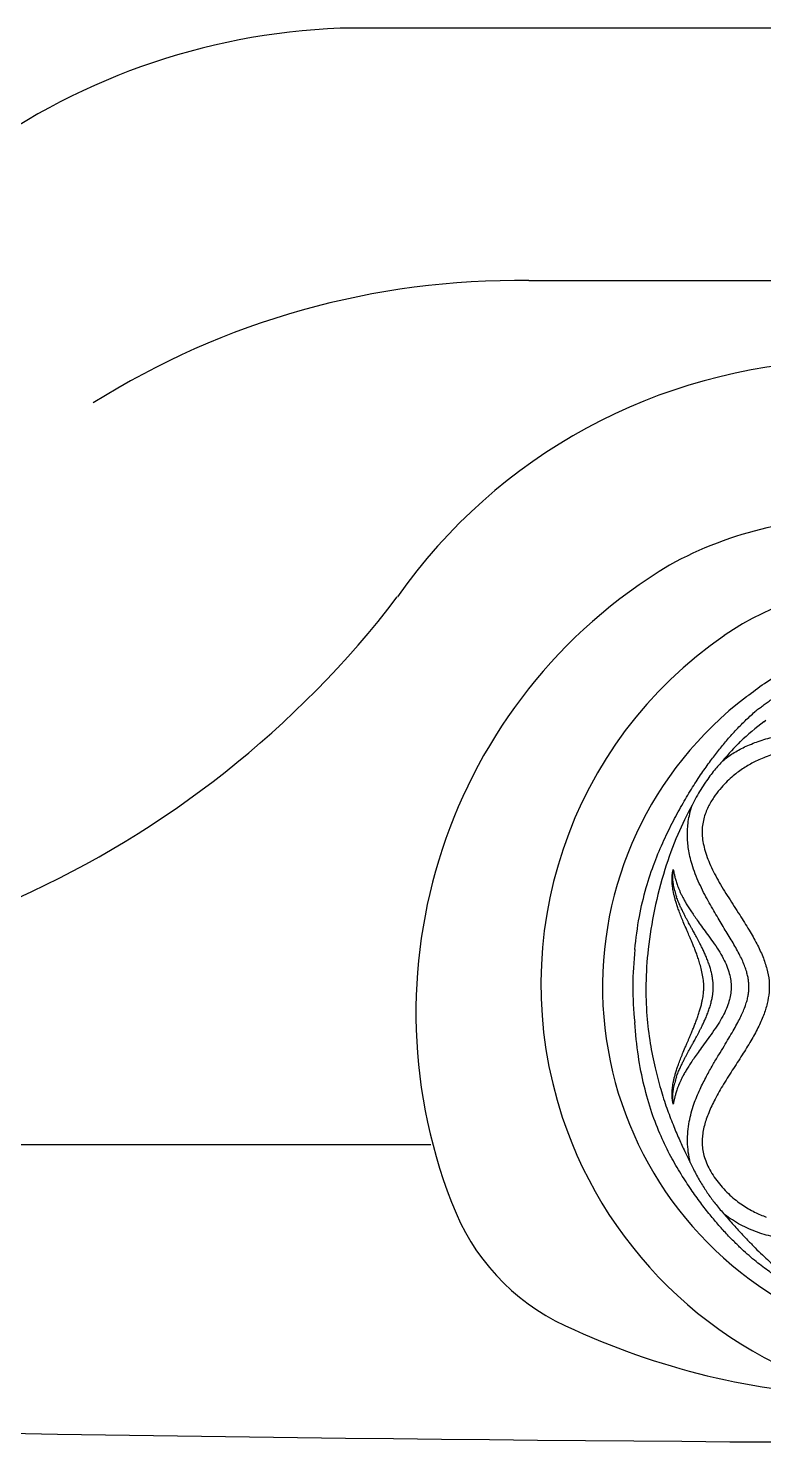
# Model space of a CAD drawing. Extents: x 649 to 723, y 631 to 778.
# Drawn here: x 675.62 to 681.58, y 647.71 to 659.19 of the extents above; entities that cross this region are included whole.
import ezdxf

# ---------------------------------------------------------------- set-up
doc = ezdxf.new("R2010")
doc.units = 0
doc.header["$MEASUREMENT"] = 0
doc.layers.add('1', color=4, linetype='Continuous')

# ---------------------------------------------------------------- blocks, each defined once
blk = doc.blocks.new('main_control')
at = {"color": 4, "linetype": 'Continuous'}
blk.add_arc((8.171, 15.693), 2.952, 127.2, 238.6532, dxfattribs=at)
at = {"color": 3, "linetype": 'Continuous'}
for centre, radius, start, end in [((7.492, 16.716), 1.728, 128.8908, 129.7699), ((6.933, 17.371), 0.73, 127.8492, 130.9543), ((8.171, 15.693), 2.706, 127.4319, 132.6834), ((8.133, 15.903), 2.529, 135.2831, 140.05), ((6.622, 16.674), 0.842, 193.9256, 197.3449), ((8.171, 15.693), 2.706, 173.5754, 186.1241), ((6.622, 14.711), 0.842, 162.652, 166.0817)]:
    blk.add_arc(centre, radius, start, end, dxfattribs=at)
at = {"color": 4, "linetype": 'Continuous'}
blk.add_open_spline([(6.407, 18.061), (6.453, 18.098), (6.608, 18.211), (6.87, 18.339), (7.187, 18.422), (7.429, 18.445), (7.622, 18.44), (7.814, 18.42), (8.052, 18.373), (8.333, 18.304), (8.616, 18.243), (8.901, 18.19), (9.283, 18.131), (9.763, 18.075), (10.341, 18.032), (10.921, 18.018), (11.5, 18.032), (12.079, 18.075), (12.559, 18.131), (12.941, 18.19), (13.226, 18.243), (13.509, 18.304), (13.79, 18.373), (14.028, 18.42), (14.22, 18.44), (14.413, 18.445), (14.655, 18.422), (14.972, 18.339), (15.234, 18.211), (15.389, 18.098), (15.435, 18.061)], degree=3, knots=[0, 0, 0, 0, 0.178027, 0.574338, 0.866146, 1.156033, 1.30086, 1.445718, 1.73541, 2.02509, 2.314758, 2.604515, 2.89439, 3.474275, 4.05394, 4.633339, 5.212738, 5.792404, 6.372289, 6.662164, 6.951921, 7.241589, 7.531269, 7.820961, 7.965819, 8.110646, 8.400533, 8.692341, 9.088652, 9.266679, 9.266679, 9.266679, 9.266679], dxfattribs=at)
at = {"color": 3, "linetype": 'Continuous'}
for points, knots in [([(6.485, 17.948), (6.495, 17.955), (6.514, 17.97), (6.546, 17.993), (6.58, 18.017), (6.618, 18.042), (6.66, 18.068), (6.707, 18.095), (6.758, 18.123), (6.795, 18.141), (6.814, 18.15)], [0, 0, 0, 0, 0.0360835, 0.0747551, 0.1164788, 0.1617133, 0.2109187, 0.2645558, 0.3230807, 0.3869779, 0.3869779, 0.3869779, 0.3869779]), ([(5.482, 15.995), (5.49, 16.085), (5.512, 16.254), (5.568, 16.491), (5.637, 16.697), (5.713, 16.877), (5.791, 17.036), (5.869, 17.179), (5.946, 17.308), (6.021, 17.422), (6.091, 17.521), (6.158, 17.608), (6.225, 17.69), (6.296, 17.771), (6.373, 17.849), (6.427, 17.899), (6.454, 17.923)], [0, 0, 0, 0, 0.269667, 0.511314, 0.72764, 0.921045, 1.096914, 1.259492, 1.410405, 1.54628, 1.667459, 1.77496, 1.876929, 1.984579, 2.098299, 2.205753, 2.205753, 2.205753, 2.205753]), ([(6.195, 17.526), (6.22, 17.548), (6.277, 17.588), (6.373, 17.641), (6.484, 17.686), (6.564, 17.709), (6.606, 17.719)], [0, 0, 0, 0, 0.099669, 0.2087926, 0.3280702, 0.4576784, 0.4576784, 0.4576784, 0.4576784]), ([(10.909, 16.922), (10.738, 16.921), (10.415, 16.928), (9.956, 16.966), (9.546, 17.024), (9.182, 17.099), (8.859, 17.186), (8.574, 17.279), (8.321, 17.367), (8.093, 17.443), (7.887, 17.507), (7.7, 17.557), (7.532, 17.593), (7.381, 17.618), (7.245, 17.633), (7.123, 17.64), (7.012, 17.64), (6.912, 17.635), (6.821, 17.625), (6.738, 17.611), (6.664, 17.595), (6.599, 17.577), (6.54, 17.557), (6.488, 17.535), (6.44, 17.512), (6.396, 17.487), (6.353, 17.46), (6.309, 17.429), (6.264, 17.392), (6.217, 17.347), (6.168, 17.293), (6.119, 17.228), (6.072, 17.149), (6.035, 17.054), (6.021, 16.942), (6.04, 16.819), (6.086, 16.689), (6.156, 16.553), (6.241, 16.415), (6.328, 16.282), (6.405, 16.159), (6.469, 16.047), (6.519, 15.942), (6.553, 15.841), (6.572, 15.744), (6.572, 15.649), (6.555, 15.555), (6.525, 15.458), (6.479, 15.357), (6.42, 15.251), (6.349, 15.137), (6.27, 15.015), (6.193, 14.893), (6.125, 14.774), (6.074, 14.663), (6.039, 14.557), (6.022, 14.448), (6.034, 14.335), (6.079, 14.218), (6.153, 14.106), (6.247, 14.005), (6.348, 13.925), (6.448, 13.867), (6.515, 13.838), (6.547, 13.826)], [0, 0, 0, 0, 0.51081, 0.969257, 1.381099, 1.751354, 2.08459, 2.383442, 2.650159, 2.888872, 3.104232, 3.29723, 3.468755, 3.620955, 3.756496, 3.878229, 3.988162, 4.087988, 4.179198, 4.262619, 4.338414, 4.406444, 4.467623, 4.523519, 4.575784, 4.626097, 4.676219, 4.728684, 4.786344, 4.851407, 4.924144, 5.004647, 5.0949, 5.198575, 5.308864, 5.430554, 5.56794, 5.720563, 5.888001, 6.053088, 6.197621, 6.324802, 6.438731, 6.544947, 6.644021, 6.735259, 6.828479, 6.928695, 7.038555, 7.160443, 7.294574, 7.441141, 7.593583, 7.729835, 7.85036, 7.959378, 8.066324, 8.176002, 8.298318, 8.436654, 8.578843, 8.708537, 8.822935, 8.925941, 8.925941, 8.925941, 8.925941]), ([(6.195, 17.526), (6.183, 17.515), (6.16, 17.489), (6.125, 17.448), (6.089, 17.402), (6.052, 17.35), (6.015, 17.292), (5.979, 17.231), (5.956, 17.188), (5.946, 17.166)], [0, 0, 0, 0, 0.0491078, 0.1030198, 0.1618016, 0.2257486, 0.2947686, 0.3674194, 0.4396115, 0.4396115, 0.4396115, 0.4396115]), ([(5.946, 17.166), (5.903, 17.089), (5.819, 16.918), (5.717, 16.634), (5.636, 16.324), (5.586, 16.012), (5.567, 15.724), (5.575, 15.468), (5.602, 15.242), (5.642, 15.043), (5.688, 14.869), (5.737, 14.715), (5.788, 14.581), (5.837, 14.464), (5.884, 14.362), (5.915, 14.299), (5.931, 14.27)], [0, 0, 0, 0, 0.266528, 0.568048, 0.903742, 1.227643, 1.513834, 1.76842, 1.995018, 2.196072, 2.37562, 2.536502, 2.679808, 2.806004, 2.916747, 3.016724, 3.016724, 3.016724, 3.016724]), ([(5.931, 14.27), (5.917, 14.325), (5.902, 14.436), (5.917, 14.596), (5.956, 14.738), (6.006, 14.86), (6.06, 14.965), (6.111, 15.057), (6.159, 15.138), (6.203, 15.21), (6.242, 15.275), (6.277, 15.334), (6.308, 15.389), (6.334, 15.44), (6.357, 15.487), (6.374, 15.531), (6.388, 15.572), (6.398, 15.61), (6.404, 15.645), (6.406, 15.678), (6.406, 15.71), (6.403, 15.743), (6.397, 15.778), (6.388, 15.816), (6.374, 15.857), (6.355, 15.902), (6.333, 15.949), (6.306, 15.999), (6.277, 16.05), (6.246, 16.101), (6.214, 16.154), (6.181, 16.209), (6.147, 16.266), (6.111, 16.326), (6.075, 16.39), (6.038, 16.459), (6.003, 16.532), (5.971, 16.607), (5.946, 16.68), (5.928, 16.747), (5.916, 16.808), (5.909, 16.865), (5.906, 16.92), (5.908, 16.976), (5.914, 17.035), (5.926, 17.099), (5.938, 17.143), (5.946, 17.166)], [0, 0, 0, 0, 0.171248, 0.33305, 0.479495, 0.610705, 0.728592, 0.83341, 0.926702, 1.010254, 1.085658, 1.154288, 1.216966, 1.274089, 1.32607, 1.37337, 1.416474, 1.455809, 1.491442, 1.523725, 1.554562, 1.586647, 1.621965, 1.66119, 1.704562, 1.752772, 1.805748, 1.862159, 1.920842, 1.981317, 2.043335, 2.106768, 2.172407, 2.242002, 2.316406, 2.394862, 2.476608, 2.559874, 2.638976, 2.707406, 2.768264, 2.824362, 2.878496, 2.933487, 2.992205, 3.057358, 3.129381, 3.129381, 3.129381, 3.129381]), ([(5.896, 16.169), (5.888, 16.186), (5.875, 16.217), (5.856, 16.263), (5.841, 16.304), (5.827, 16.341), (5.816, 16.375), (5.807, 16.406), (5.8, 16.434), (5.794, 16.459), (5.79, 16.483), (5.787, 16.506), (5.784, 16.526), (5.783, 16.545), (5.783, 16.563), (5.783, 16.579), (5.784, 16.594), (5.785, 16.608), (5.787, 16.621), (5.79, 16.632), (5.792, 16.64), (5.793, 16.643)], [0, 0, 0, 0, 0.0543279, 0.1030816, 0.1467915, 0.1861369, 0.2215293, 0.2533124, 0.2820494, 0.3083279, 0.3327157, 0.3553491, 0.3761093, 0.3950772, 0.4124945, 0.4286054, 0.4435617, 0.4574252, 0.4702486, 0.4820944, 0.493029, 0.493029, 0.493029, 0.493029]), ([(5.805, 16.472), (5.803, 16.48), (5.799, 16.495), (5.795, 16.517), (5.792, 16.538), (5.79, 16.557), (5.789, 16.574), (5.789, 16.591), (5.789, 16.605), (5.79, 16.619), (5.791, 16.631), (5.792, 16.639), (5.793, 16.643)], [0, 0, 0, 0, 0.0247105, 0.0473257, 0.0680638, 0.0871072, 0.1046326, 0.1207647, 0.1355788, 0.1491552, 0.1615873, 0.1729513, 0.1729513, 0.1729513, 0.1729513]), ([(5.793, 16.643), (5.793, 16.64), (5.795, 16.632), (5.797, 16.621), (5.8, 16.608), (5.803, 16.595), (5.806, 16.58), (5.81, 16.565), (5.815, 16.548), (5.821, 16.531), (5.828, 16.512), (5.835, 16.491), (5.845, 16.47), (5.855, 16.447), (5.868, 16.422), (5.882, 16.395), (5.899, 16.365), (5.919, 16.333), (5.942, 16.299), (5.967, 16.262), (5.985, 16.237), (5.994, 16.223)], [0, 0, 0, 0, 0.0107484, 0.0223479, 0.0349838, 0.0487752, 0.0637173, 0.0797858, 0.0970331, 0.1155818, 0.1355774, 0.1571649, 0.1805253, 0.2059374, 0.2337656, 0.2643964, 0.2982201, 0.3355576, 0.3765289, 0.4211353, 0.4697742, 0.4697742, 0.4697742, 0.4697742]), ([(5.932, 16.186), (5.929, 16.192), (5.922, 16.204), (5.912, 16.222), (5.901, 16.242), (5.889, 16.265), (5.877, 16.29), (5.863, 16.318), (5.848, 16.349), (5.833, 16.385), (5.823, 16.41), (5.818, 16.423)], [0, 0, 0, 0, 0.0189716, 0.039842, 0.0628261, 0.0881672, 0.1161832, 0.147249, 0.1817619, 0.2201617, 0.2627341, 0.2627341, 0.2627341, 0.2627341]), ([(6.116, 15.693), (6.116, 15.7), (6.116, 15.717), (6.114, 15.742), (6.11, 15.77), (6.104, 15.801), (6.096, 15.833), (6.086, 15.867), (6.073, 15.903), (6.059, 15.938), (6.044, 15.971), (6.03, 16.002), (6.016, 16.03), (6.003, 16.055), (5.991, 16.077), (5.98, 16.097), (5.971, 16.116), (5.961, 16.133), (5.953, 16.148), (5.945, 16.162), (5.938, 16.174), (5.934, 16.183), (5.932, 16.186)], [0, 0, 0, 0, 0.0235374, 0.0491529, 0.0771944, 0.1078791, 0.1413459, 0.1775961, 0.2158896, 0.2543385, 0.2909723, 0.3249008, 0.3559277, 0.3839632, 0.4091933, 0.4320548, 0.4529024, 0.4719305, 0.4892931, 0.5051481, 0.5196525, 0.5329655, 0.5329655, 0.5329655, 0.5329655]), ([(5.994, 16.223), (6.006, 16.206), (6.031, 16.171), (6.072, 16.116), (6.115, 16.056), (6.159, 15.992), (6.198, 15.926), (6.227, 15.863), (6.248, 15.803), (6.259, 15.746), (6.262, 15.71), (6.262, 15.693)], [0, 0, 0, 0, 0.0629264, 0.1308631, 0.2045442, 0.2854624, 0.3629525, 0.4328584, 0.495882, 0.5529441, 0.6048146, 0.6048146, 0.6048146, 0.6048146]), ([(6.04, 15.693), (6.04, 15.71), (6.038, 15.747), (6.029, 15.8), (6.017, 15.852), (6.003, 15.897), (5.99, 15.938), (5.977, 15.974), (5.964, 16.007), (5.952, 16.037), (5.941, 16.064), (5.93, 16.089), (5.92, 16.112), (5.912, 16.132), (5.903, 16.151), (5.898, 16.163), (5.896, 16.169)], [0, 0, 0, 0, 0.0531211, 0.1092396, 0.1629695, 0.2104913, 0.252961, 0.2914424, 0.3265327, 0.3585717, 0.3878216, 0.4145982, 0.43915, 0.4616769, 0.4823636, 0.5013706, 0.5013706, 0.5013706, 0.5013706]), ([(5.896, 15.216), (5.898, 15.222), (5.904, 15.235), (5.913, 15.255), (5.922, 15.278), (5.933, 15.302), (5.944, 15.329), (5.956, 15.359), (5.969, 15.391), (5.982, 15.426), (5.995, 15.462), (6.006, 15.498), (6.016, 15.531), (6.024, 15.561), (6.029, 15.589), (6.034, 15.613), (6.037, 15.636), (6.039, 15.656), (6.04, 15.675), (6.04, 15.687), (6.04, 15.693)], [0, 0, 0, 0, 0.0201979, 0.0423751, 0.0666399, 0.093128, 0.1220042, 0.1538167, 0.1893011, 0.2273052, 0.265992, 0.3036559, 0.3388095, 0.3700697, 0.3977352, 0.4226043, 0.4451471, 0.4657114, 0.4844491, 0.5014163, 0.5014163, 0.5014163, 0.5014163]), ([(5.932, 15.199), (5.934, 15.203), (5.938, 15.211), (5.945, 15.224), (5.953, 15.238), (5.962, 15.253), (5.971, 15.27), (5.981, 15.288), (5.991, 15.308), (6.003, 15.33), (6.015, 15.353), (6.028, 15.379), (6.041, 15.407), (6.055, 15.438), (6.069, 15.472), (6.082, 15.508), (6.094, 15.545), (6.103, 15.581), (6.11, 15.613), (6.114, 15.642), (6.116, 15.668), (6.116, 15.685), (6.116, 15.693)], [0, 0, 0, 0, 0.0134441, 0.0280975, 0.0440904, 0.0615511, 0.0806083, 0.101397, 0.1240387, 0.1485319, 0.1748179, 0.2031095, 0.2339418, 0.2678357, 0.3048706, 0.3440212, 0.3838391, 0.4216791, 0.4547801, 0.4836728, 0.5093617, 0.5329633, 0.5329633, 0.5329633, 0.5329633]), ([(6.262, 15.693), (6.262, 15.676), (6.259, 15.641), (6.249, 15.587), (6.23, 15.53), (6.202, 15.469), (6.166, 15.405), (6.123, 15.34), (6.077, 15.277), (6.034, 15.218), (6.006, 15.18), (5.994, 15.162)], [0, 0, 0, 0, 0.049439, 0.1041094, 0.1646972, 0.2314402, 0.304573, 0.3841786, 0.465124, 0.5385556, 0.6048282, 0.6048282, 0.6048282, 0.6048282]), ([(6.698, 13.3), (6.678, 13.313), (6.64, 13.338), (6.585, 13.375), (6.531, 13.413), (6.477, 13.455), (6.42, 13.502), (6.361, 13.555), (6.297, 13.615), (6.23, 13.683), (6.161, 13.76), (6.088, 13.846), (6.012, 13.944), (5.934, 14.054), (5.852, 14.179), (5.769, 14.322), (5.688, 14.487), (5.614, 14.678), (5.552, 14.896), (5.505, 15.14), (5.487, 15.313), (5.48, 15.404)], [0, 0, 0, 0, 0.071373, 0.136709, 0.200862, 0.268079, 0.341183, 0.421184, 0.508438, 0.603511, 0.706987, 0.819663, 0.942964, 1.077478, 1.225002, 1.38901, 1.572734, 1.778024, 2.003235, 2.248993, 2.52367, 2.52367, 2.52367, 2.52367]), ([(5.793, 14.742), (5.792, 14.746), (5.79, 14.754), (5.787, 14.767), (5.785, 14.781), (5.784, 14.796), (5.783, 14.812), (5.783, 14.83), (5.784, 14.849), (5.785, 14.87), (5.788, 14.892), (5.792, 14.917), (5.798, 14.943), (5.805, 14.971), (5.814, 15.003), (5.825, 15.037), (5.839, 15.075), (5.855, 15.118), (5.874, 15.166), (5.888, 15.199), (5.896, 15.216)], [0, 0, 0, 0, 0.0119258, 0.0248851, 0.0389601, 0.0541967, 0.0706293, 0.0883371, 0.1074753, 0.1282062, 0.1506867, 0.1751304, 0.2018323, 0.231111, 0.2634327, 0.2994081, 0.3397599, 0.3852191, 0.4362569, 0.4930251, 0.4930251, 0.4930251, 0.4930251]), ([(5.994, 15.162), (5.984, 15.147), (5.964, 15.119), (5.937, 15.08), (5.914, 15.043), (5.894, 15.011), (5.877, 14.981), (5.863, 14.954), (5.851, 14.929), (5.841, 14.906), (5.832, 14.885), (5.825, 14.866), (5.819, 14.848), (5.814, 14.832), (5.81, 14.817), (5.806, 14.804), (5.803, 14.791), (5.801, 14.78), (5.798, 14.769), (5.796, 14.76), (5.794, 14.751), (5.793, 14.745), (5.793, 14.742)], [0, 0, 0, 0, 0.0530766, 0.1017995, 0.1446298, 0.1824885, 0.2162663, 0.2467819, 0.2745437, 0.2996134, 0.3221446, 0.3425269, 0.3610287, 0.3778309, 0.3931028, 0.4070166, 0.4197437, 0.4314311, 0.4421828, 0.4520931, 0.4612573, 0.4697728, 0.4697728, 0.4697728, 0.4697728]), ([(5.818, 14.962), (5.823, 14.975), (5.832, 14.999), (5.847, 15.033), (5.861, 15.063), (5.874, 15.091), (5.887, 15.116), (5.899, 15.14), (5.911, 15.161), (5.921, 15.18), (5.928, 15.193), (5.932, 15.199)], [0, 0, 0, 0, 0.0406974, 0.0772107, 0.1105053, 0.1413946, 0.1699165, 0.1960226, 0.2200552, 0.2422301, 0.2626718, 0.2626718, 0.2626718, 0.2626718]), ([(5.793, 14.742), (5.792, 14.746), (5.791, 14.754), (5.79, 14.767), (5.789, 14.78), (5.789, 14.795), (5.789, 14.812), (5.79, 14.829), (5.792, 14.848), (5.795, 14.869), (5.799, 14.891), (5.803, 14.906), (5.805, 14.913)], [0, 0, 0, 0, 0.0114643, 0.0241165, 0.0379731, 0.0530685, 0.0694201, 0.0870402, 0.106014, 0.1265184, 0.148741, 0.1728579, 0.1728579, 0.1728579, 0.1728579]), ([(5.931, 14.27), (5.937, 14.255), (5.951, 14.224), (5.975, 14.177), (6.001, 14.13), (6.028, 14.085), (6.055, 14.044), (6.082, 14.004), (6.11, 13.965), (6.14, 13.926), (6.173, 13.886), (6.197, 13.86), (6.209, 13.847)], [0, 0, 0, 0, 0.0477566, 0.1031427, 0.1577789, 0.2093445, 0.2586572, 0.3061265, 0.3529345, 0.4021027, 0.4561137, 0.5083921, 0.5083921, 0.5083921, 0.5083921]), ([(6.913, 13.627), (6.862, 13.629), (6.763, 13.636), (6.617, 13.66), (6.474, 13.701), (6.336, 13.76), (6.25, 13.816), (6.209, 13.847)], [0, 0, 0, 0, 0.1518448, 0.2965874, 0.4436121, 0.5954044, 0.748493, 0.748493, 0.748493, 0.748493]), ([(6.209, 13.847), (6.223, 13.83), (6.25, 13.798), (6.29, 13.753), (6.316, 13.724), (6.33, 13.71)], [0, 0, 0, 0, 0.0648865, 0.1252637, 0.182595, 0.182595, 0.182595, 0.182595]), ([(6.33, 13.71), (6.351, 13.686), (6.393, 13.642), (6.455, 13.578), (6.513, 13.521), (6.567, 13.47), (6.619, 13.425), (6.672, 13.386), (6.709, 13.363), (6.728, 13.351)], [0, 0, 0, 0, 0.0950366, 0.1837881, 0.265662, 0.3396044, 0.4070209, 0.4713844, 0.5374961, 0.5374961, 0.5374961, 0.5374961])]:
    blk.add_open_spline(points, degree=3, knots=knots, dxfattribs=at)
at = {"layer": '1', "color": 3}
blk.add_line((6.526, 17.841), (6.543, 17.854), dxfattribs=at)
blk = doc.blocks.new('2010PRODIGY')
at = {"layer": '1'}
blk.add_line((42.234, 11.727), (29.14, 11.727), dxfattribs=at)
at = {"layer": '1', "color": 3}
for p, q in [((42.91, 9.681), (30.668, 9.681)), ((29.873, 2.676), (12.055, 2.676))]:
    blk.add_line(p, q, dxfattribs=at)
at = {"layer": '1'}
for centre, radius, start, end in [((29.341, 6.346), 5.385, 92.1425, 127.2054), ((33.281, 4.539), 4.492, 92.0597, 144.9836), ((23.248, 11.968), 7.994, 265.8157, 322.6398)]:
    blk.add_arc(centre, radius, start, end, dxfattribs=at)
at = {"layer": '1', "color": 3}
for centre, radius, start, end in [((30.573, 3.237), 6.445, 89.155, 122.2213), ((33.267, 4.734), 3.017, 86.7023, 118.9071), ((33.984, 3.746), 4.231, 120.9412, 202.5915), ((33.569, 4.894), 2.32, 89.9879, 124.5779), ((34.198, 3.977), 3.432, 124.523, 198.2784), ((34.211, 3.987), 3.448, 198.3708, 256.2494), ((31.718, 2.827), 1.786, 203.3018, 247.6294), ((33.519, 6.613), 5.977, 245.4737, 268.7743), ((36.967, 654.345), 654.093, 267.817661, 272.182408)]:
    blk.add_arc(centre, radius, start, end, dxfattribs=at)
at = {"color": 3}
blk.add_blockref('main_control', (26.046, -11.737), dxfattribs=at)

msp = doc.modelspace()

# ---------------------------------------------------------------- block references
at = {"layer": '1'}
msp.add_blockref('2010PRODIGY', (649.013, 647.46), dxfattribs=at)

doc.saveas('drawing.dxf')
